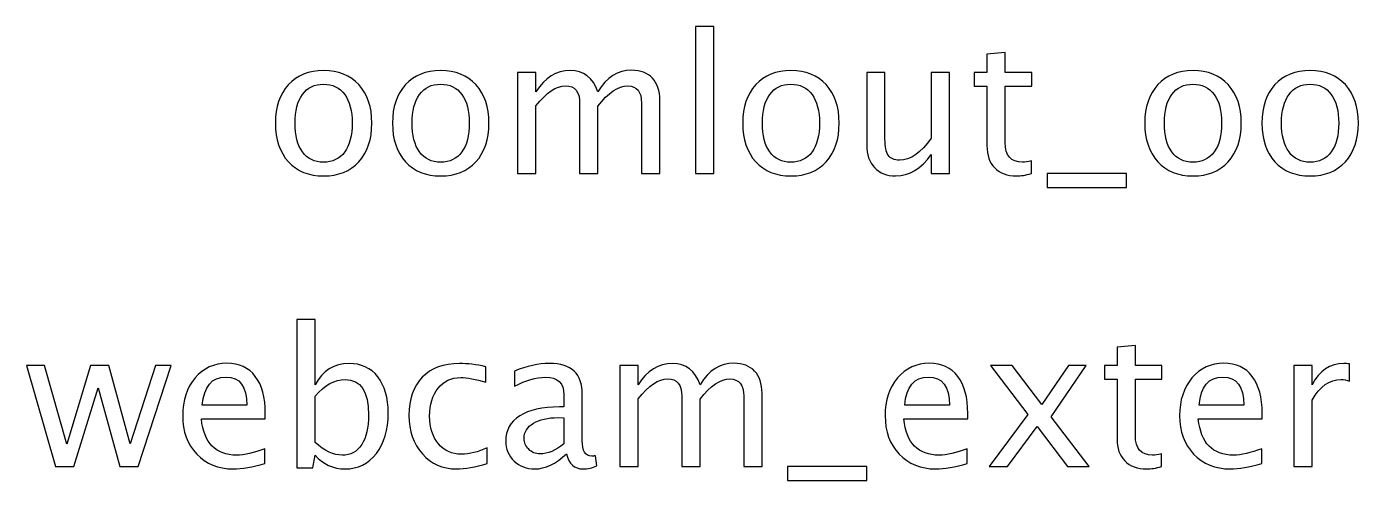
# Model space of a CAD drawing. Header units: centimetres. Extents: x -11.6 to 11.5, y -11.2 to 14.1.
# Drawn here: x -11.65 to -2.78, y 11.13 to 14.15 of the extents above; entities that cross this region are included whole.
import ezdxf

# ---------------------------------------------------------------- set-up
doc = ezdxf.new("R2010")
doc.units = ezdxf.units.CM
doc.header["$MEASUREMENT"] = 0
doc.layers.add('Layer 1', color=7, linetype='Continuous')

msp = doc.modelspace()

# ---------------------------------------------------------------- linework, layer by layer
at = {"layer": 'Layer 1'}
for points, knots in [([(-7.19295, 13.17044), (-7.19295, 13.17044), (-7.19295, 14.14961), (-7.19295, 14.14961), (-7.19295, 14.14961), (-7.19295, 14.14961), (-7.07103, 14.14961), (-7.07103, 14.14961), (-7.07103, 14.14961), (-7.07103, 14.14961), (-7.07103, 13.17044), (-7.07103, 13.17044), (-7.07103, 13.17044), (-7.07103, 13.17044), (-7.19295, 13.17044), (-7.19295, 13.17044)], [0, 0, 0, 0, 0.2, 0.2, 0.2, 0.2, 0.4, 0.4, 0.4, 0.4, 0.6, 0.6, 0.6, 0.6, 1, 1, 1, 1]), ([(-4.95648, 13.17065), (-4.99416, 13.16028), (-5.02696, 13.1552), (-5.05469, 13.1552), (-5.05469, 13.1552), (-5.11692, 13.1552), (-5.16539, 13.17298), (-5.20011, 13.20854), (-5.20011, 13.20854), (-5.23503, 13.2441), (-5.25239, 13.29342), (-5.25239, 13.35671), (-5.25239, 13.35671), (-5.25239, 13.35671), (-5.25239, 13.7521), (-5.25239, 13.7521), (-5.25239, 13.7521), (-5.25239, 13.7521), (-5.33663, 13.7521), (-5.33663, 13.7521), (-5.33663, 13.7521), (-5.33663, 13.7521), (-5.33663, 13.84354), (-5.33663, 13.84354), (-5.33663, 13.84354), (-5.33663, 13.84354), (-5.25239, 13.84354), (-5.25239, 13.84354), (-5.25239, 13.84354), (-5.25239, 13.84354), (-5.25239, 13.96525), (-5.25239, 13.96525), (-5.25239, 13.96525), (-5.25239, 13.96525), (-5.13047, 13.97689), (-5.13047, 13.97689), (-5.13047, 13.97689), (-5.13047, 13.97689), (-5.13047, 13.84354), (-5.13047, 13.84354), (-5.13047, 13.84354), (-5.13047, 13.84354), (-4.95394, 13.84354), (-4.95394, 13.84354), (-4.95394, 13.84354), (-4.95394, 13.84354), (-4.95394, 13.7521), (-4.95394, 13.7521), (-4.95394, 13.7521), (-4.95394, 13.7521), (-5.13047, 13.7521), (-5.13047, 13.7521), (-5.13047, 13.7521), (-5.13047, 13.7521), (-5.13047, 13.37872), (-5.13047, 13.37872), (-5.13047, 13.37872), (-5.13047, 13.29067), (-5.09216, 13.24664), (-5.01575, 13.24664), (-5.01575, 13.24664), (-4.99945, 13.24664), (-4.97976, 13.24939), (-4.95648, 13.25468), (-4.95648, 13.25468), (-4.95648, 13.25468), (-4.95648, 13.17065), (-4.95648, 13.17065)], [0, 0, 0, 0, 0.0555556, 0.0555556, 0.0555556, 0.0555556, 0.1111111, 0.1111111, 0.1111111, 0.1111111, 0.1666667, 0.1666667, 0.1666667, 0.1666667, 0.2222222, 0.2222222, 0.2222222, 0.2222222, 0.2777778, 0.2777778, 0.2777778, 0.2777778, 0.3333333, 0.3333333, 0.3333333, 0.3333333, 0.3888889, 0.3888889, 0.3888889, 0.3888889, 0.4444444, 0.4444444, 0.4444444, 0.4444444, 0.5, 0.5, 0.5, 0.5, 0.5555556, 0.5555556, 0.5555556, 0.5555556, 0.6111111, 0.6111111, 0.6111111, 0.6111111, 0.6666667, 0.6666667, 0.6666667, 0.6666667, 0.7222222, 0.7222222, 0.7222222, 0.7222222, 0.7777778, 0.7777778, 0.7777778, 0.7777778, 0.8333333, 0.8333333, 0.8333333, 0.8333333, 0.8888889, 0.8888889, 0.8888889, 0.8888889, 1, 1, 1, 1]), ([(-9.67114, 13.1552), (-9.76999, 13.1552), (-9.8483, 13.18674), (-9.90588, 13.24982), (-9.90588, 13.24982), (-9.96366, 13.31289), (-9.99245, 13.39862), (-9.99245, 13.50678), (-9.99245, 13.50678), (-9.99245, 13.61473), (-9.96366, 13.70024), (-9.90588, 13.76311), (-9.90588, 13.76311), (-9.8483, 13.82597), (-9.76999, 13.85751), (-9.67114, 13.85751), (-9.67114, 13.85751), (-9.57229, 13.85751), (-9.49397, 13.82597), (-9.4364, 13.76311), (-9.4364, 13.76311), (-9.37862, 13.70024), (-9.34983, 13.61473), (-9.34983, 13.50678), (-9.34983, 13.50678), (-9.34983, 13.39862), (-9.37862, 13.31289), (-9.4364, 13.24982), (-9.4364, 13.24982), (-9.49397, 13.18674), (-9.57229, 13.1552), (-9.67114, 13.1552)], [0, 0, 0, 0, 0.1111111, 0.1111111, 0.1111111, 0.1111111, 0.2222222, 0.2222222, 0.2222222, 0.2222222, 0.3333333, 0.3333333, 0.3333333, 0.3333333, 0.4444444, 0.4444444, 0.4444444, 0.4444444, 0.5555556, 0.5555556, 0.5555556, 0.5555556, 0.6666667, 0.6666667, 0.6666667, 0.6666667, 0.7777778, 0.7777778, 0.7777778, 0.7777778, 1, 1, 1, 1]), ([(-8.89094, 13.1552), (-8.98979, 13.1552), (-9.0681, 13.18674), (-9.12568, 13.24982), (-9.12568, 13.24982), (-9.18346, 13.31289), (-9.21225, 13.39862), (-9.21225, 13.50678), (-9.21225, 13.50678), (-9.21225, 13.61473), (-9.18346, 13.70024), (-9.12568, 13.76311), (-9.12568, 13.76311), (-9.0681, 13.82597), (-8.98979, 13.85751), (-8.89094, 13.85751), (-8.89094, 13.85751), (-8.79209, 13.85751), (-8.71377, 13.82597), (-8.6562, 13.76311), (-8.6562, 13.76311), (-8.59842, 13.70024), (-8.56963, 13.61473), (-8.56963, 13.50678), (-8.56963, 13.50678), (-8.56963, 13.39862), (-8.59842, 13.31289), (-8.6562, 13.24982), (-8.6562, 13.24982), (-8.71377, 13.18674), (-8.79209, 13.1552), (-8.89094, 13.1552)], [0, 0, 0, 0, 0.1111111, 0.1111111, 0.1111111, 0.1111111, 0.2222222, 0.2222222, 0.2222222, 0.2222222, 0.3333333, 0.3333333, 0.3333333, 0.3333333, 0.4444444, 0.4444444, 0.4444444, 0.4444444, 0.5555556, 0.5555556, 0.5555556, 0.5555556, 0.6666667, 0.6666667, 0.6666667, 0.6666667, 0.7777778, 0.7777778, 0.7777778, 0.7777778, 1, 1, 1, 1]), ([(-8.37871, 13.17044), (-8.37871, 13.17044), (-8.37871, 13.84354), (-8.37871, 13.84354), (-8.37871, 13.84354), (-8.37871, 13.84354), (-8.25679, 13.84354), (-8.25679, 13.84354), (-8.25679, 13.84354), (-8.25679, 13.84354), (-8.25679, 13.71633), (-8.25679, 13.71633), (-8.25679, 13.71633), (-8.19731, 13.81052), (-8.12111, 13.85751), (-8.02777, 13.85751), (-8.02777, 13.85751), (-7.93781, 13.85751), (-7.87664, 13.81052), (-7.84404, 13.71633), (-7.84404, 13.71633), (-7.78625, 13.81137), (-7.7109, 13.85878), (-7.6184, 13.85878), (-7.6184, 13.85878), (-7.55935, 13.85878), (-7.51342, 13.84142), (-7.48061, 13.8065), (-7.48061, 13.8065), (-7.4478, 13.77157), (-7.43129, 13.72268), (-7.43129, 13.65981), (-7.43129, 13.65981), (-7.43129, 13.65981), (-7.43129, 13.17044), (-7.43129, 13.17044), (-7.43129, 13.17044), (-7.43129, 13.17044), (-7.55321, 13.17044), (-7.55321, 13.17044), (-7.55321, 13.17044), (-7.55321, 13.17044), (-7.55321, 13.63971), (-7.55321, 13.63971), (-7.55321, 13.63971), (-7.55321, 13.71633), (-7.58369, 13.75464), (-7.64465, 13.75464), (-7.64465, 13.75464), (-7.70794, 13.75464), (-7.7744, 13.70998), (-7.84404, 13.62044), (-7.84404, 13.62044), (-7.84404, 13.62044), (-7.84404, 13.17044), (-7.84404, 13.17044), (-7.84404, 13.17044), (-7.84404, 13.17044), (-7.96596, 13.17044), (-7.96596, 13.17044), (-7.96596, 13.17044), (-7.96596, 13.17044), (-7.96596, 13.64013), (-7.96596, 13.64013), (-7.96596, 13.64013), (-7.96596, 13.71739), (-7.99686, 13.75591), (-8.05888, 13.75591), (-8.05888, 13.75591), (-8.12048, 13.75591), (-8.18652, 13.71104), (-8.25679, 13.62108), (-8.25679, 13.62108), (-8.25679, 13.62108), (-8.25679, 13.17044), (-8.25679, 13.17044), (-8.25679, 13.17044), (-8.25679, 13.17044), (-8.37871, 13.17044), (-8.37871, 13.17044)], [0, 0, 0, 0, 0.047619, 0.047619, 0.047619, 0.047619, 0.0952381, 0.0952381, 0.0952381, 0.0952381, 0.1428571, 0.1428571, 0.1428571, 0.1428571, 0.1904762, 0.1904762, 0.1904762, 0.1904762, 0.2380952, 0.2380952, 0.2380952, 0.2380952, 0.2857143, 0.2857143, 0.2857143, 0.2857143, 0.3333333, 0.3333333, 0.3333333, 0.3333333, 0.3809524, 0.3809524, 0.3809524, 0.3809524, 0.4285714, 0.4285714, 0.4285714, 0.4285714, 0.4761905, 0.4761905, 0.4761905, 0.4761905, 0.5238095, 0.5238095, 0.5238095, 0.5238095, 0.5714286, 0.5714286, 0.5714286, 0.5714286, 0.6190476, 0.6190476, 0.6190476, 0.6190476, 0.6666667, 0.6666667, 0.6666667, 0.6666667, 0.7142857, 0.7142857, 0.7142857, 0.7142857, 0.7619048, 0.7619048, 0.7619048, 0.7619048, 0.8095238, 0.8095238, 0.8095238, 0.8095238, 0.8571429, 0.8571429, 0.8571429, 0.8571429, 0.9047619, 0.9047619, 0.9047619, 0.9047619, 1, 1, 1, 1]), ([(-6.55795, 13.1552), (-6.6568, 13.1552), (-6.73511, 13.18674), (-6.79269, 13.24982), (-6.79269, 13.24982), (-6.85047, 13.31289), (-6.87926, 13.39862), (-6.87926, 13.50678), (-6.87926, 13.50678), (-6.87926, 13.61473), (-6.85047, 13.70024), (-6.79269, 13.76311), (-6.79269, 13.76311), (-6.73511, 13.82597), (-6.6568, 13.85751), (-6.55795, 13.85751), (-6.55795, 13.85751), (-6.4591, 13.85751), (-6.38078, 13.82597), (-6.32321, 13.76311), (-6.32321, 13.76311), (-6.26543, 13.70024), (-6.23664, 13.61473), (-6.23664, 13.50678), (-6.23664, 13.50678), (-6.23664, 13.39862), (-6.26543, 13.31289), (-6.32321, 13.24982), (-6.32321, 13.24982), (-6.38078, 13.18674), (-6.4591, 13.1552), (-6.55795, 13.1552)], [0, 0, 0, 0, 0.1111111, 0.1111111, 0.1111111, 0.1111111, 0.2222222, 0.2222222, 0.2222222, 0.2222222, 0.3333333, 0.3333333, 0.3333333, 0.3333333, 0.4444444, 0.4444444, 0.4444444, 0.4444444, 0.5555556, 0.5555556, 0.5555556, 0.5555556, 0.6666667, 0.6666667, 0.6666667, 0.6666667, 0.7777778, 0.7777778, 0.7777778, 0.7777778, 1, 1, 1, 1]), ([(-5.62408, 13.17044), (-5.62408, 13.17044), (-5.62408, 13.29702), (-5.62408, 13.29702), (-5.62408, 13.29702), (-5.68906, 13.2024), (-5.76801, 13.1552), (-5.86072, 13.1552), (-5.86072, 13.1552), (-5.91957, 13.1552), (-5.96634, 13.17362), (-6.00106, 13.21066), (-6.00106, 13.21066), (-6.03598, 13.2477), (-6.05334, 13.29744), (-6.05334, 13.36031), (-6.05334, 13.36031), (-6.05334, 13.36031), (-6.05334, 13.84354), (-6.05334, 13.84354), (-6.05334, 13.84354), (-6.05334, 13.84354), (-5.93142, 13.84354), (-5.93142, 13.84354), (-5.93142, 13.84354), (-5.93142, 13.84354), (-5.93142, 13.4001), (-5.93142, 13.4001), (-5.93142, 13.4001), (-5.93142, 13.34951), (-5.92401, 13.31374), (-5.90941, 13.29257), (-5.90941, 13.29257), (-5.89459, 13.27119), (-5.87004, 13.26061), (-5.83553, 13.26061), (-5.83553, 13.26061), (-5.76103, 13.26061), (-5.69033, 13.30951), (-5.62408, 13.40751), (-5.62408, 13.40751), (-5.62408, 13.40751), (-5.62408, 13.84354), (-5.62408, 13.84354), (-5.62408, 13.84354), (-5.62408, 13.84354), (-5.50216, 13.84354), (-5.50216, 13.84354), (-5.50216, 13.84354), (-5.50216, 13.84354), (-5.50216, 13.17044), (-5.50216, 13.17044), (-5.50216, 13.17044), (-5.50216, 13.17044), (-5.62408, 13.17044), (-5.62408, 13.17044)], [0, 0, 0, 0, 0.0666667, 0.0666667, 0.0666667, 0.0666667, 0.1333333, 0.1333333, 0.1333333, 0.1333333, 0.2, 0.2, 0.2, 0.2, 0.2666667, 0.2666667, 0.2666667, 0.2666667, 0.3333333, 0.3333333, 0.3333333, 0.3333333, 0.4, 0.4, 0.4, 0.4, 0.4666667, 0.4666667, 0.4666667, 0.4666667, 0.5333333, 0.5333333, 0.5333333, 0.5333333, 0.6, 0.6, 0.6, 0.6, 0.6666667, 0.6666667, 0.6666667, 0.6666667, 0.7333333, 0.7333333, 0.7333333, 0.7333333, 0.8, 0.8, 0.8, 0.8, 0.8666667, 0.8666667, 0.8666667, 0.8666667, 1, 1, 1, 1]), ([(-3.87952, 13.1552), (-3.97837, 13.1552), (-4.05668, 13.18674), (-4.11426, 13.24982), (-4.11426, 13.24982), (-4.17204, 13.31289), (-4.20083, 13.39862), (-4.20083, 13.50678), (-4.20083, 13.50678), (-4.20083, 13.61473), (-4.17204, 13.70024), (-4.11426, 13.76311), (-4.11426, 13.76311), (-4.05668, 13.82597), (-3.97837, 13.85751), (-3.87952, 13.85751), (-3.87952, 13.85751), (-3.78067, 13.85751), (-3.70235, 13.82597), (-3.64478, 13.76311), (-3.64478, 13.76311), (-3.587, 13.70024), (-3.55821, 13.61473), (-3.55821, 13.50678), (-3.55821, 13.50678), (-3.55821, 13.39862), (-3.587, 13.31289), (-3.64478, 13.24982), (-3.64478, 13.24982), (-3.70235, 13.18674), (-3.78067, 13.1552), (-3.87952, 13.1552)], [0, 0, 0, 0, 0.1111111, 0.1111111, 0.1111111, 0.1111111, 0.2222222, 0.2222222, 0.2222222, 0.2222222, 0.3333333, 0.3333333, 0.3333333, 0.3333333, 0.4444444, 0.4444444, 0.4444444, 0.4444444, 0.5555556, 0.5555556, 0.5555556, 0.5555556, 0.6666667, 0.6666667, 0.6666667, 0.6666667, 0.7777778, 0.7777778, 0.7777778, 0.7777778, 1, 1, 1, 1]), ([(-3.09932, 13.1552), (-3.19817, 13.1552), (-3.27648, 13.18674), (-3.33406, 13.24982), (-3.33406, 13.24982), (-3.39184, 13.31289), (-3.42063, 13.39862), (-3.42063, 13.50678), (-3.42063, 13.50678), (-3.42063, 13.61473), (-3.39184, 13.70024), (-3.33406, 13.76311), (-3.33406, 13.76311), (-3.27648, 13.82597), (-3.19817, 13.85751), (-3.09932, 13.85751), (-3.09932, 13.85751), (-3.00047, 13.85751), (-2.92215, 13.82597), (-2.86458, 13.76311), (-2.86458, 13.76311), (-2.8068, 13.70024), (-2.77801, 13.61473), (-2.77801, 13.50678), (-2.77801, 13.50678), (-2.77801, 13.39862), (-2.8068, 13.31289), (-2.86458, 13.24982), (-2.86458, 13.24982), (-2.92215, 13.18674), (-3.00047, 13.1552), (-3.09932, 13.1552)], [0, 0, 0, 0, 0.1111111, 0.1111111, 0.1111111, 0.1111111, 0.2222222, 0.2222222, 0.2222222, 0.2222222, 0.3333333, 0.3333333, 0.3333333, 0.3333333, 0.4444444, 0.4444444, 0.4444444, 0.4444444, 0.5555556, 0.5555556, 0.5555556, 0.5555556, 0.6666667, 0.6666667, 0.6666667, 0.6666667, 0.7777778, 0.7777778, 0.7777778, 0.7777778, 1, 1, 1, 1]), ([(-9.67135, 13.24664), (-9.61103, 13.24664), (-9.56404, 13.26929), (-9.53059, 13.3148), (-9.53059, 13.3148), (-9.49736, 13.36009), (-9.48064, 13.42423), (-9.48064, 13.50678), (-9.48064, 13.50678), (-9.48064, 13.58912), (-9.49736, 13.65304), (-9.53059, 13.69834), (-9.53059, 13.69834), (-9.56404, 13.74342), (-9.61103, 13.76607), (-9.67135, 13.76607), (-9.67135, 13.76607), (-9.73189, 13.76607), (-9.77888, 13.74342), (-9.8119, 13.69834), (-9.8119, 13.69834), (-9.84513, 13.65304), (-9.86164, 13.58912), (-9.86164, 13.50678), (-9.86164, 13.50678), (-9.86164, 13.42423), (-9.84513, 13.36009), (-9.8119, 13.3148), (-9.8119, 13.3148), (-9.77888, 13.26929), (-9.73189, 13.24664), (-9.67135, 13.24664)], [0, 0, 0, 0, 0.1111111, 0.1111111, 0.1111111, 0.1111111, 0.2222222, 0.2222222, 0.2222222, 0.2222222, 0.3333333, 0.3333333, 0.3333333, 0.3333333, 0.4444444, 0.4444444, 0.4444444, 0.4444444, 0.5555556, 0.5555556, 0.5555556, 0.5555556, 0.6666667, 0.6666667, 0.6666667, 0.6666667, 0.7777778, 0.7777778, 0.7777778, 0.7777778, 1, 1, 1, 1]), ([(-8.89115, 13.24664), (-8.83083, 13.24664), (-8.78384, 13.26929), (-8.75039, 13.3148), (-8.75039, 13.3148), (-8.71716, 13.36009), (-8.70044, 13.42423), (-8.70044, 13.50678), (-8.70044, 13.50678), (-8.70044, 13.58912), (-8.71716, 13.65304), (-8.75039, 13.69834), (-8.75039, 13.69834), (-8.78384, 13.74342), (-8.83083, 13.76607), (-8.89115, 13.76607), (-8.89115, 13.76607), (-8.95169, 13.76607), (-8.99868, 13.74342), (-9.0317, 13.69834), (-9.0317, 13.69834), (-9.06493, 13.65304), (-9.08144, 13.58912), (-9.08144, 13.50678), (-9.08144, 13.50678), (-9.08144, 13.42423), (-9.06493, 13.36009), (-9.0317, 13.3148), (-9.0317, 13.3148), (-8.99868, 13.26929), (-8.95169, 13.24664), (-8.89115, 13.24664)], [0, 0, 0, 0, 0.1111111, 0.1111111, 0.1111111, 0.1111111, 0.2222222, 0.2222222, 0.2222222, 0.2222222, 0.3333333, 0.3333333, 0.3333333, 0.3333333, 0.4444444, 0.4444444, 0.4444444, 0.4444444, 0.5555556, 0.5555556, 0.5555556, 0.5555556, 0.6666667, 0.6666667, 0.6666667, 0.6666667, 0.7777778, 0.7777778, 0.7777778, 0.7777778, 1, 1, 1, 1]), ([(-6.55816, 13.24664), (-6.49784, 13.24664), (-6.45085, 13.26929), (-6.4174, 13.3148), (-6.4174, 13.3148), (-6.38417, 13.36009), (-6.36745, 13.42423), (-6.36745, 13.50678), (-6.36745, 13.50678), (-6.36745, 13.58912), (-6.38417, 13.65304), (-6.4174, 13.69834), (-6.4174, 13.69834), (-6.45085, 13.74342), (-6.49784, 13.76607), (-6.55816, 13.76607), (-6.55816, 13.76607), (-6.6187, 13.76607), (-6.66569, 13.74342), (-6.69871, 13.69834), (-6.69871, 13.69834), (-6.73194, 13.65304), (-6.74845, 13.58912), (-6.74845, 13.50678), (-6.74845, 13.50678), (-6.74845, 13.42423), (-6.73194, 13.36009), (-6.69871, 13.3148), (-6.69871, 13.3148), (-6.66569, 13.26929), (-6.6187, 13.24664), (-6.55816, 13.24664)], [0, 0, 0, 0, 0.1111111, 0.1111111, 0.1111111, 0.1111111, 0.2222222, 0.2222222, 0.2222222, 0.2222222, 0.3333333, 0.3333333, 0.3333333, 0.3333333, 0.4444444, 0.4444444, 0.4444444, 0.4444444, 0.5555556, 0.5555556, 0.5555556, 0.5555556, 0.6666667, 0.6666667, 0.6666667, 0.6666667, 0.7777778, 0.7777778, 0.7777778, 0.7777778, 1, 1, 1, 1]), ([(-3.87973, 13.24664), (-3.81941, 13.24664), (-3.77242, 13.26929), (-3.73897, 13.3148), (-3.73897, 13.3148), (-3.70574, 13.36009), (-3.68902, 13.42423), (-3.68902, 13.50678), (-3.68902, 13.50678), (-3.68902, 13.58912), (-3.70574, 13.65304), (-3.73897, 13.69834), (-3.73897, 13.69834), (-3.77242, 13.74342), (-3.81941, 13.76607), (-3.87973, 13.76607), (-3.87973, 13.76607), (-3.94027, 13.76607), (-3.98726, 13.74342), (-4.02028, 13.69834), (-4.02028, 13.69834), (-4.05351, 13.65304), (-4.07002, 13.58912), (-4.07002, 13.50678), (-4.07002, 13.50678), (-4.07002, 13.42423), (-4.05351, 13.36009), (-4.02028, 13.3148), (-4.02028, 13.3148), (-3.98726, 13.26929), (-3.94027, 13.24664), (-3.87973, 13.24664)], [0, 0, 0, 0, 0.1111111, 0.1111111, 0.1111111, 0.1111111, 0.2222222, 0.2222222, 0.2222222, 0.2222222, 0.3333333, 0.3333333, 0.3333333, 0.3333333, 0.4444444, 0.4444444, 0.4444444, 0.4444444, 0.5555556, 0.5555556, 0.5555556, 0.5555556, 0.6666667, 0.6666667, 0.6666667, 0.6666667, 0.7777778, 0.7777778, 0.7777778, 0.7777778, 1, 1, 1, 1]), ([(-3.09953, 13.24664), (-3.03921, 13.24664), (-2.99222, 13.26929), (-2.95877, 13.3148), (-2.95877, 13.3148), (-2.92554, 13.36009), (-2.90882, 13.42423), (-2.90882, 13.50678), (-2.90882, 13.50678), (-2.90882, 13.58912), (-2.92554, 13.65304), (-2.95877, 13.69834), (-2.95877, 13.69834), (-2.99222, 13.74342), (-3.03921, 13.76607), (-3.09953, 13.76607), (-3.09953, 13.76607), (-3.16007, 13.76607), (-3.20706, 13.74342), (-3.24008, 13.69834), (-3.24008, 13.69834), (-3.27331, 13.65304), (-3.28982, 13.58912), (-3.28982, 13.50678), (-3.28982, 13.50678), (-3.28982, 13.42423), (-3.27331, 13.36009), (-3.24008, 13.3148), (-3.24008, 13.3148), (-3.20706, 13.26929), (-3.16007, 13.24664), (-3.09953, 13.24664)], [0, 0, 0, 0, 0.1111111, 0.1111111, 0.1111111, 0.1111111, 0.2222222, 0.2222222, 0.2222222, 0.2222222, 0.3333333, 0.3333333, 0.3333333, 0.3333333, 0.4444444, 0.4444444, 0.4444444, 0.4444444, 0.5555556, 0.5555556, 0.5555556, 0.5555556, 0.6666667, 0.6666667, 0.6666667, 0.6666667, 0.7777778, 0.7777778, 0.7777778, 0.7777778, 1, 1, 1, 1]), ([(-4.85107, 13.079), (-4.85107, 13.079), (-4.85107, 13.17044), (-4.85107, 13.17044), (-4.85107, 13.17044), (-4.85107, 13.17044), (-4.32275, 13.17044), (-4.32275, 13.17044), (-4.32275, 13.17044), (-4.32275, 13.17044), (-4.32275, 13.079), (-4.32275, 13.079), (-4.32275, 13.079), (-4.32275, 13.079), (-4.85107, 13.079), (-4.85107, 13.079)], [0, 0, 0, 0, 0.2, 0.2, 0.2, 0.2, 0.4, 0.4, 0.4, 0.4, 0.6, 0.6, 0.6, 0.6, 1, 1, 1, 1]), ([(-9.84894, 11.21125), (-9.84894, 11.21125), (-9.84894, 12.19804), (-9.84894, 12.19804), (-9.84894, 12.19804), (-9.84894, 12.19804), (-9.72702, 12.19804), (-9.72702, 12.19804), (-9.72702, 12.19804), (-9.72702, 12.19804), (-9.72702, 11.76476), (-9.72702, 11.76476), (-9.72702, 11.76476), (-9.67707, 11.85895), (-9.60192, 11.90594), (-9.50181, 11.90594), (-9.50181, 11.90594), (-9.42074, 11.90594), (-9.35703, 11.87652), (-9.31046, 11.81746), (-9.31046, 11.81746), (-9.26389, 11.75841), (-9.24061, 11.67776), (-9.24061, 11.57553), (-9.24061, 11.57553), (-9.24061, 11.46419), (-9.26707, 11.37423), (-9.31977, 11.30608), (-9.31977, 11.30608), (-9.37248, 11.23771), (-9.4419, 11.20363), (-9.52784, 11.20363), (-9.52784, 11.20363), (-9.60764, 11.20363), (-9.6741, 11.23411), (-9.72702, 11.29528), (-9.72702, 11.29528), (-9.72702, 11.29528), (-9.74184, 11.21125), (-9.74184, 11.21125), (-9.74184, 11.21125), (-9.74184, 11.21125), (-9.84894, 11.21125), (-9.84894, 11.21125)], [0, 0, 0, 0, 0.0833333, 0.0833333, 0.0833333, 0.0833333, 0.1666667, 0.1666667, 0.1666667, 0.1666667, 0.25, 0.25, 0.25, 0.25, 0.3333333, 0.3333333, 0.3333333, 0.3333333, 0.4166667, 0.4166667, 0.4166667, 0.4166667, 0.5, 0.5, 0.5, 0.5, 0.5833333, 0.5833333, 0.5833333, 0.5833333, 0.6666667, 0.6666667, 0.6666667, 0.6666667, 0.75, 0.75, 0.75, 0.75, 0.8333333, 0.8333333, 0.8333333, 0.8333333, 1, 1, 1, 1]), ([(-4.08971, 11.21908), (-4.12739, 11.20871), (-4.16019, 11.20363), (-4.18792, 11.20363), (-4.18792, 11.20363), (-4.25015, 11.20363), (-4.29862, 11.22141), (-4.33334, 11.25697), (-4.33334, 11.25697), (-4.36826, 11.29253), (-4.38562, 11.34185), (-4.38562, 11.40514), (-4.38562, 11.40514), (-4.38562, 11.40514), (-4.38562, 11.80053), (-4.38562, 11.80053), (-4.38562, 11.80053), (-4.38562, 11.80053), (-4.46986, 11.80053), (-4.46986, 11.80053), (-4.46986, 11.80053), (-4.46986, 11.80053), (-4.46986, 11.89197), (-4.46986, 11.89197), (-4.46986, 11.89197), (-4.46986, 11.89197), (-4.38562, 11.89197), (-4.38562, 11.89197), (-4.38562, 11.89197), (-4.38562, 11.89197), (-4.38562, 12.01368), (-4.38562, 12.01368), (-4.38562, 12.01368), (-4.38562, 12.01368), (-4.2637, 12.02532), (-4.2637, 12.02532), (-4.2637, 12.02532), (-4.2637, 12.02532), (-4.2637, 11.89197), (-4.2637, 11.89197), (-4.2637, 11.89197), (-4.2637, 11.89197), (-4.08717, 11.89197), (-4.08717, 11.89197), (-4.08717, 11.89197), (-4.08717, 11.89197), (-4.08717, 11.80053), (-4.08717, 11.80053), (-4.08717, 11.80053), (-4.08717, 11.80053), (-4.2637, 11.80053), (-4.2637, 11.80053), (-4.2637, 11.80053), (-4.2637, 11.80053), (-4.2637, 11.42715), (-4.2637, 11.42715), (-4.2637, 11.42715), (-4.2637, 11.3391), (-4.22539, 11.29507), (-4.14898, 11.29507), (-4.14898, 11.29507), (-4.13268, 11.29507), (-4.11299, 11.29782), (-4.08971, 11.30311), (-4.08971, 11.30311), (-4.08971, 11.30311), (-4.08971, 11.21908), (-4.08971, 11.21908)], [0, 0, 0, 0, 0.0555556, 0.0555556, 0.0555556, 0.0555556, 0.1111111, 0.1111111, 0.1111111, 0.1111111, 0.1666667, 0.1666667, 0.1666667, 0.1666667, 0.2222222, 0.2222222, 0.2222222, 0.2222222, 0.2777778, 0.2777778, 0.2777778, 0.2777778, 0.3333333, 0.3333333, 0.3333333, 0.3333333, 0.3888889, 0.3888889, 0.3888889, 0.3888889, 0.4444444, 0.4444444, 0.4444444, 0.4444444, 0.5, 0.5, 0.5, 0.5, 0.5555556, 0.5555556, 0.5555556, 0.5555556, 0.6111111, 0.6111111, 0.6111111, 0.6111111, 0.6666667, 0.6666667, 0.6666667, 0.6666667, 0.7222222, 0.7222222, 0.7222222, 0.7222222, 0.7777778, 0.7777778, 0.7777778, 0.7777778, 0.8333333, 0.8333333, 0.8333333, 0.8333333, 0.8888889, 0.8888889, 0.8888889, 0.8888889, 1, 1, 1, 1]), ([(-11.45634, 11.21887), (-11.45634, 11.21887), (-11.64938, 11.89197), (-11.64938, 11.89197), (-11.64938, 11.89197), (-11.64938, 11.89197), (-11.53042, 11.89197), (-11.53042, 11.89197), (-11.53042, 11.89197), (-11.53042, 11.89197), (-11.38247, 11.36937), (-11.38247, 11.36937), (-11.38247, 11.36937), (-11.38247, 11.36937), (-11.22287, 11.89197), (-11.22287, 11.89197), (-11.22287, 11.89197), (-11.22287, 11.89197), (-11.10095, 11.89197), (-11.10095, 11.89197), (-11.10095, 11.89197), (-11.10095, 11.89197), (-10.96062, 11.37021), (-10.96062, 11.37021), (-10.96062, 11.37021), (-10.96062, 11.37021), (-10.79086, 11.89197), (-10.79086, 11.89197), (-10.79086, 11.89197), (-10.79086, 11.89197), (-10.68672, 11.89197), (-10.68672, 11.89197), (-10.68672, 11.89197), (-10.68672, 11.89197), (-10.90643, 11.21887), (-10.90643, 11.21887), (-10.90643, 11.21887), (-10.90643, 11.21887), (-11.02835, 11.21887), (-11.02835, 11.21887), (-11.02835, 11.21887), (-11.02835, 11.21887), (-11.17271, 11.7438), (-11.17271, 11.7438), (-11.17271, 11.7438), (-11.17271, 11.7438), (-11.33442, 11.21887), (-11.33442, 11.21887), (-11.33442, 11.21887), (-11.33442, 11.21887), (-11.45634, 11.21887), (-11.45634, 11.21887)], [0, 0, 0, 0, 0.0714286, 0.0714286, 0.0714286, 0.0714286, 0.1428571, 0.1428571, 0.1428571, 0.1428571, 0.2142857, 0.2142857, 0.2142857, 0.2142857, 0.2857143, 0.2857143, 0.2857143, 0.2857143, 0.3571429, 0.3571429, 0.3571429, 0.3571429, 0.4285714, 0.4285714, 0.4285714, 0.4285714, 0.5, 0.5, 0.5, 0.5, 0.5714286, 0.5714286, 0.5714286, 0.5714286, 0.6428571, 0.6428571, 0.6428571, 0.6428571, 0.7142857, 0.7142857, 0.7142857, 0.7142857, 0.7857143, 0.7857143, 0.7857143, 0.7857143, 0.8571429, 0.8571429, 0.8571429, 0.8571429, 1, 1, 1, 1]), ([(-10.06251, 11.24046), (-10.14442, 11.21591), (-10.21449, 11.20363), (-10.27291, 11.20363), (-10.27291, 11.20363), (-10.3726, 11.20363), (-10.45367, 11.23665), (-10.51611, 11.30248), (-10.51611, 11.30248), (-10.57855, 11.36831), (-10.60988, 11.45361), (-10.60988, 11.5586), (-10.60988, 11.5586), (-10.60988, 11.66041), (-10.58236, 11.74402), (-10.52712, 11.80942), (-10.52712, 11.80942), (-10.47187, 11.87461), (-10.40118, 11.90721), (-10.31503, 11.90721), (-10.31503, 11.90721), (-10.23354, 11.90721), (-10.17046, 11.87821), (-10.12601, 11.82022), (-10.12601, 11.82022), (-10.08156, 11.76222), (-10.05933, 11.68009), (-10.05933, 11.57362), (-10.05933, 11.57362), (-10.05933, 11.57362), (-10.05997, 11.53637), (-10.05997, 11.53637), (-10.05997, 11.53637), (-10.05997, 11.53637), (-10.48542, 11.53637), (-10.48542, 11.53637), (-10.48542, 11.53637), (-10.46764, 11.3755), (-10.38911, 11.29507), (-10.25005, 11.29507), (-10.25005, 11.29507), (-10.19903, 11.29507), (-10.13659, 11.30946), (-10.06251, 11.33825), (-10.06251, 11.33825), (-10.06251, 11.33825), (-10.06251, 11.24046), (-10.06251, 11.24046)], [0, 0, 0, 0, 0.0769231, 0.0769231, 0.0769231, 0.0769231, 0.1538462, 0.1538462, 0.1538462, 0.1538462, 0.2307692, 0.2307692, 0.2307692, 0.2307692, 0.3076923, 0.3076923, 0.3076923, 0.3076923, 0.3846154, 0.3846154, 0.3846154, 0.3846154, 0.4615385, 0.4615385, 0.4615385, 0.4615385, 0.5384615, 0.5384615, 0.5384615, 0.5384615, 0.6153846, 0.6153846, 0.6153846, 0.6153846, 0.6923077, 0.6923077, 0.6923077, 0.6923077, 0.7692308, 0.7692308, 0.7692308, 0.7692308, 0.8461538, 0.8461538, 0.8461538, 0.8461538, 1, 1, 1, 1]), ([(-8.58233, 11.23919), (-8.66128, 11.21548), (-8.72944, 11.20363), (-8.7868, 11.20363), (-8.7868, 11.20363), (-8.87782, 11.20363), (-8.95317, 11.23729), (-9.01307, 11.30438), (-9.01307, 11.30438), (-9.07297, 11.37169), (-9.10303, 11.45657), (-9.10303, 11.55881), (-9.10303, 11.55881), (-9.10303, 11.66803), (-9.0734, 11.75333), (-9.01413, 11.81429), (-9.01413, 11.81429), (-8.95486, 11.87546), (-8.8721, 11.90594), (-8.76584, 11.90594), (-8.76584, 11.90594), (-8.71356, 11.90594), (-8.65472, 11.89874), (-8.58995, 11.88435), (-8.58995, 11.88435), (-8.58995, 11.88435), (-8.58995, 11.78148), (-8.58995, 11.78148), (-8.58995, 11.78148), (-8.65874, 11.8018), (-8.71483, 11.81196), (-8.75801, 11.81196), (-8.75801, 11.81196), (-8.82067, 11.81196), (-8.87083, 11.78847), (-8.9083, 11.74169), (-8.9083, 11.74169), (-8.94576, 11.69491), (-8.9646, 11.63247), (-8.9646, 11.55457), (-8.9646, 11.55457), (-8.9646, 11.47901), (-8.94513, 11.41805), (-8.90639, 11.37127), (-8.90639, 11.37127), (-8.86766, 11.3247), (-8.81707, 11.30142), (-8.7542, 11.30142), (-8.7542, 11.30142), (-8.69853, 11.30142), (-8.64138, 11.31581), (-8.58233, 11.3446), (-8.58233, 11.3446), (-8.58233, 11.3446), (-8.58233, 11.23919), (-8.58233, 11.23919)], [0, 0, 0, 0, 0.0666667, 0.0666667, 0.0666667, 0.0666667, 0.1333333, 0.1333333, 0.1333333, 0.1333333, 0.2, 0.2, 0.2, 0.2, 0.2666667, 0.2666667, 0.2666667, 0.2666667, 0.3333333, 0.3333333, 0.3333333, 0.3333333, 0.4, 0.4, 0.4, 0.4, 0.4666667, 0.4666667, 0.4666667, 0.4666667, 0.5333333, 0.5333333, 0.5333333, 0.5333333, 0.6, 0.6, 0.6, 0.6, 0.6666667, 0.6666667, 0.6666667, 0.6666667, 0.7333333, 0.7333333, 0.7333333, 0.7333333, 0.8, 0.8, 0.8, 0.8, 0.8666667, 0.8666667, 0.8666667, 0.8666667, 1, 1, 1, 1]), ([(-8.05232, 11.3046), (-8.12555, 11.23729), (-8.19604, 11.20363), (-8.26377, 11.20363), (-8.26377, 11.20363), (-8.31944, 11.20363), (-8.3658, 11.22099), (-8.40241, 11.25591), (-8.40241, 11.25591), (-8.43924, 11.29084), (-8.45766, 11.33486), (-8.45766, 11.38799), (-8.45766, 11.38799), (-8.45766, 11.46144), (-8.42676, 11.51796), (-8.36495, 11.55733), (-8.36495, 11.55733), (-8.30314, 11.5967), (-8.21445, 11.61638), (-8.09888, 11.61638), (-8.09888, 11.61638), (-8.09888, 11.61638), (-8.07031, 11.61638), (-8.07031, 11.61638), (-8.07031, 11.61638), (-8.07031, 11.61638), (-8.07031, 11.69745), (-8.07031, 11.69745), (-8.07031, 11.69745), (-8.07031, 11.77555), (-8.11095, 11.8145), (-8.19244, 11.8145), (-8.19244, 11.8145), (-8.25552, 11.8145), (-8.32452, 11.7946), (-8.39924, 11.75481), (-8.39924, 11.75481), (-8.39924, 11.75481), (-8.39924, 11.85514), (-8.39924, 11.85514), (-8.39924, 11.85514), (-8.31711, 11.88901), (-8.23964, 11.90594), (-8.16704, 11.90594), (-8.16704, 11.90594), (-8.09232, 11.90594), (-8.03708, 11.88901), (-8.00173, 11.85493), (-8.00173, 11.85493), (-7.96617, 11.82085), (-7.94839, 11.76836), (-7.94839, 11.69745), (-7.94839, 11.69745), (-7.94839, 11.69745), (-7.94839, 11.39328), (-7.94839, 11.39328), (-7.94839, 11.39328), (-7.94839, 11.32365), (-7.92701, 11.28872), (-7.88404, 11.28872), (-7.88404, 11.28872), (-7.87875, 11.28872), (-7.87092, 11.28957), (-7.86055, 11.29126), (-7.86055, 11.29126), (-7.86055, 11.29126), (-7.85187, 11.22353), (-7.85187, 11.22353), (-7.85187, 11.22353), (-7.8796, 11.21019), (-7.91008, 11.20363), (-7.94352, 11.20363), (-7.94352, 11.20363), (-8.00046, 11.20363), (-8.03665, 11.23729), (-8.05232, 11.3046)], [0, 0, 0, 0, 0.05, 0.05, 0.05, 0.05, 0.1, 0.1, 0.1, 0.1, 0.15, 0.15, 0.15, 0.15, 0.2, 0.2, 0.2, 0.2, 0.25, 0.25, 0.25, 0.25, 0.3, 0.3, 0.3, 0.3, 0.35, 0.35, 0.35, 0.35, 0.4, 0.4, 0.4, 0.4, 0.45, 0.45, 0.45, 0.45, 0.5, 0.5, 0.5, 0.5, 0.55, 0.55, 0.55, 0.55, 0.6, 0.6, 0.6, 0.6, 0.65, 0.65, 0.65, 0.65, 0.7, 0.7, 0.7, 0.7, 0.75, 0.75, 0.75, 0.75, 0.8, 0.8, 0.8, 0.8, 0.85, 0.85, 0.85, 0.85, 0.9, 0.9, 0.9, 0.9, 1, 1, 1, 1]), ([(-7.69799, 11.21887), (-7.69799, 11.21887), (-7.69799, 11.89197), (-7.69799, 11.89197), (-7.69799, 11.89197), (-7.69799, 11.89197), (-7.57607, 11.89197), (-7.57607, 11.89197), (-7.57607, 11.89197), (-7.57607, 11.89197), (-7.57607, 11.76476), (-7.57607, 11.76476), (-7.57607, 11.76476), (-7.51659, 11.85895), (-7.44039, 11.90594), (-7.34705, 11.90594), (-7.34705, 11.90594), (-7.25709, 11.90594), (-7.19592, 11.85895), (-7.16332, 11.76476), (-7.16332, 11.76476), (-7.10553, 11.8598), (-7.03018, 11.90721), (-6.93768, 11.90721), (-6.93768, 11.90721), (-6.87863, 11.90721), (-6.8327, 11.88985), (-6.79989, 11.85493), (-6.79989, 11.85493), (-6.76708, 11.82), (-6.75057, 11.77111), (-6.75057, 11.70824), (-6.75057, 11.70824), (-6.75057, 11.70824), (-6.75057, 11.21887), (-6.75057, 11.21887), (-6.75057, 11.21887), (-6.75057, 11.21887), (-6.87249, 11.21887), (-6.87249, 11.21887), (-6.87249, 11.21887), (-6.87249, 11.21887), (-6.87249, 11.68814), (-6.87249, 11.68814), (-6.87249, 11.68814), (-6.87249, 11.76476), (-6.90297, 11.80307), (-6.96393, 11.80307), (-6.96393, 11.80307), (-7.02722, 11.80307), (-7.09368, 11.75841), (-7.16332, 11.66887), (-7.16332, 11.66887), (-7.16332, 11.66887), (-7.16332, 11.21887), (-7.16332, 11.21887), (-7.16332, 11.21887), (-7.16332, 11.21887), (-7.28524, 11.21887), (-7.28524, 11.21887), (-7.28524, 11.21887), (-7.28524, 11.21887), (-7.28524, 11.68856), (-7.28524, 11.68856), (-7.28524, 11.68856), (-7.28524, 11.76582), (-7.31614, 11.80434), (-7.37816, 11.80434), (-7.37816, 11.80434), (-7.43976, 11.80434), (-7.5058, 11.75947), (-7.57607, 11.66951), (-7.57607, 11.66951), (-7.57607, 11.66951), (-7.57607, 11.21887), (-7.57607, 11.21887), (-7.57607, 11.21887), (-7.57607, 11.21887), (-7.69799, 11.21887), (-7.69799, 11.21887)], [0, 0, 0, 0, 0.047619, 0.047619, 0.047619, 0.047619, 0.0952381, 0.0952381, 0.0952381, 0.0952381, 0.1428571, 0.1428571, 0.1428571, 0.1428571, 0.1904762, 0.1904762, 0.1904762, 0.1904762, 0.2380952, 0.2380952, 0.2380952, 0.2380952, 0.2857143, 0.2857143, 0.2857143, 0.2857143, 0.3333333, 0.3333333, 0.3333333, 0.3333333, 0.3809524, 0.3809524, 0.3809524, 0.3809524, 0.4285714, 0.4285714, 0.4285714, 0.4285714, 0.4761905, 0.4761905, 0.4761905, 0.4761905, 0.5238095, 0.5238095, 0.5238095, 0.5238095, 0.5714286, 0.5714286, 0.5714286, 0.5714286, 0.6190476, 0.6190476, 0.6190476, 0.6190476, 0.6666667, 0.6666667, 0.6666667, 0.6666667, 0.7142857, 0.7142857, 0.7142857, 0.7142857, 0.7619048, 0.7619048, 0.7619048, 0.7619048, 0.8095238, 0.8095238, 0.8095238, 0.8095238, 0.8571429, 0.8571429, 0.8571429, 0.8571429, 0.9047619, 0.9047619, 0.9047619, 0.9047619, 1, 1, 1, 1]), ([(-5.3832, 11.24046), (-5.46511, 11.21591), (-5.53518, 11.20363), (-5.5936, 11.20363), (-5.5936, 11.20363), (-5.69329, 11.20363), (-5.77436, 11.23665), (-5.8368, 11.30248), (-5.8368, 11.30248), (-5.89924, 11.36831), (-5.93057, 11.45361), (-5.93057, 11.5586), (-5.93057, 11.5586), (-5.93057, 11.66041), (-5.90305, 11.74402), (-5.84781, 11.80942), (-5.84781, 11.80942), (-5.79256, 11.87461), (-5.72187, 11.90721), (-5.63572, 11.90721), (-5.63572, 11.90721), (-5.55423, 11.90721), (-5.49115, 11.87821), (-5.4467, 11.82022), (-5.4467, 11.82022), (-5.40225, 11.76222), (-5.38002, 11.68009), (-5.38002, 11.57362), (-5.38002, 11.57362), (-5.38002, 11.57362), (-5.38066, 11.53637), (-5.38066, 11.53637), (-5.38066, 11.53637), (-5.38066, 11.53637), (-5.80611, 11.53637), (-5.80611, 11.53637), (-5.80611, 11.53637), (-5.78833, 11.3755), (-5.7098, 11.29507), (-5.57074, 11.29507), (-5.57074, 11.29507), (-5.51972, 11.29507), (-5.45728, 11.30946), (-5.3832, 11.33825), (-5.3832, 11.33825), (-5.3832, 11.33825), (-5.3832, 11.24046), (-5.3832, 11.24046)], [0, 0, 0, 0, 0.0769231, 0.0769231, 0.0769231, 0.0769231, 0.1538462, 0.1538462, 0.1538462, 0.1538462, 0.2307692, 0.2307692, 0.2307692, 0.2307692, 0.3076923, 0.3076923, 0.3076923, 0.3076923, 0.3846154, 0.3846154, 0.3846154, 0.3846154, 0.4615385, 0.4615385, 0.4615385, 0.4615385, 0.5384615, 0.5384615, 0.5384615, 0.5384615, 0.6153846, 0.6153846, 0.6153846, 0.6153846, 0.6923077, 0.6923077, 0.6923077, 0.6923077, 0.7692308, 0.7692308, 0.7692308, 0.7692308, 0.8461538, 0.8461538, 0.8461538, 0.8461538, 1, 1, 1, 1]), ([(-5.23694, 11.21887), (-5.23694, 11.21887), (-4.98061, 11.56622), (-4.98061, 11.56622), (-4.98061, 11.56622), (-4.98061, 11.56622), (-5.22932, 11.89197), (-5.22932, 11.89197), (-5.22932, 11.89197), (-5.22932, 11.89197), (-5.0839, 11.89197), (-5.0839, 11.89197), (-5.0839, 11.89197), (-5.0839, 11.89197), (-4.88748, 11.63268), (-4.88748, 11.63268), (-4.88748, 11.63268), (-4.88748, 11.63268), (-4.70968, 11.89197), (-4.70968, 11.89197), (-4.70968, 11.89197), (-4.70968, 11.89197), (-4.59051, 11.89197), (-4.59051, 11.89197), (-4.59051, 11.89197), (-4.59051, 11.89197), (-4.82334, 11.55055), (-4.82334, 11.55055), (-4.82334, 11.55055), (-4.82334, 11.55055), (-4.57019, 11.21887), (-4.57019, 11.21887), (-4.57019, 11.21887), (-4.57019, 11.21887), (-4.7156, 11.21887), (-4.7156, 11.21887), (-4.7156, 11.21887), (-4.7156, 11.21887), (-4.91838, 11.48557), (-4.91838, 11.48557), (-4.91838, 11.48557), (-4.91838, 11.48557), (-5.1146, 11.21887), (-5.1146, 11.21887), (-5.1146, 11.21887), (-5.1146, 11.21887), (-5.23694, 11.21887), (-5.23694, 11.21887)], [0, 0, 0, 0, 0.0769231, 0.0769231, 0.0769231, 0.0769231, 0.1538462, 0.1538462, 0.1538462, 0.1538462, 0.2307692, 0.2307692, 0.2307692, 0.2307692, 0.3076923, 0.3076923, 0.3076923, 0.3076923, 0.3846154, 0.3846154, 0.3846154, 0.3846154, 0.4615385, 0.4615385, 0.4615385, 0.4615385, 0.5384615, 0.5384615, 0.5384615, 0.5384615, 0.6153846, 0.6153846, 0.6153846, 0.6153846, 0.6923077, 0.6923077, 0.6923077, 0.6923077, 0.7692308, 0.7692308, 0.7692308, 0.7692308, 0.8461538, 0.8461538, 0.8461538, 0.8461538, 1, 1, 1, 1]), ([(-3.42169, 11.24046), (-3.5036, 11.21591), (-3.57367, 11.20363), (-3.63209, 11.20363), (-3.63209, 11.20363), (-3.73178, 11.20363), (-3.81285, 11.23665), (-3.87529, 11.30248), (-3.87529, 11.30248), (-3.93773, 11.36831), (-3.96906, 11.45361), (-3.96906, 11.5586), (-3.96906, 11.5586), (-3.96906, 11.66041), (-3.94154, 11.74402), (-3.8863, 11.80942), (-3.8863, 11.80942), (-3.83105, 11.87461), (-3.76036, 11.90721), (-3.67421, 11.90721), (-3.67421, 11.90721), (-3.59272, 11.90721), (-3.52964, 11.87821), (-3.48519, 11.82022), (-3.48519, 11.82022), (-3.44074, 11.76222), (-3.41851, 11.68009), (-3.41851, 11.57362), (-3.41851, 11.57362), (-3.41851, 11.57362), (-3.41915, 11.53637), (-3.41915, 11.53637), (-3.41915, 11.53637), (-3.41915, 11.53637), (-3.8446, 11.53637), (-3.8446, 11.53637), (-3.8446, 11.53637), (-3.82682, 11.3755), (-3.74829, 11.29507), (-3.60923, 11.29507), (-3.60923, 11.29507), (-3.55821, 11.29507), (-3.49577, 11.30946), (-3.42169, 11.33825), (-3.42169, 11.33825), (-3.42169, 11.33825), (-3.42169, 11.24046), (-3.42169, 11.24046)], [0, 0, 0, 0, 0.0769231, 0.0769231, 0.0769231, 0.0769231, 0.1538462, 0.1538462, 0.1538462, 0.1538462, 0.2307692, 0.2307692, 0.2307692, 0.2307692, 0.3076923, 0.3076923, 0.3076923, 0.3076923, 0.3846154, 0.3846154, 0.3846154, 0.3846154, 0.4615385, 0.4615385, 0.4615385, 0.4615385, 0.5384615, 0.5384615, 0.5384615, 0.5384615, 0.6153846, 0.6153846, 0.6153846, 0.6153846, 0.6923077, 0.6923077, 0.6923077, 0.6923077, 0.7692308, 0.7692308, 0.7692308, 0.7692308, 0.8461538, 0.8461538, 0.8461538, 0.8461538, 1, 1, 1, 1]), ([(-3.20812, 11.21887), (-3.20812, 11.21887), (-3.20812, 11.89197), (-3.20812, 11.89197), (-3.20812, 11.89197), (-3.20812, 11.89197), (-3.0862, 11.89197), (-3.0862, 11.89197), (-3.0862, 11.89197), (-3.0862, 11.89197), (-3.0862, 11.76476), (-3.0862, 11.76476), (-3.0862, 11.76476), (-3.03773, 11.85895), (-2.96745, 11.90594), (-2.87517, 11.90594), (-2.87517, 11.90594), (-2.86268, 11.90594), (-2.84956, 11.90488), (-2.83601, 11.90277), (-2.83601, 11.90277), (-2.83601, 11.90277), (-2.83601, 11.78868), (-2.83601, 11.78868), (-2.83601, 11.78868), (-2.85718, 11.79566), (-2.8758, 11.79926), (-2.89189, 11.79926), (-2.89189, 11.79926), (-2.96936, 11.79926), (-3.03413, 11.75354), (-3.0862, 11.66189), (-3.0862, 11.66189), (-3.0862, 11.66189), (-3.0862, 11.21887), (-3.0862, 11.21887), (-3.0862, 11.21887), (-3.0862, 11.21887), (-3.20812, 11.21887), (-3.20812, 11.21887)], [0, 0, 0, 0, 0.0909091, 0.0909091, 0.0909091, 0.0909091, 0.1818182, 0.1818182, 0.1818182, 0.1818182, 0.2727273, 0.2727273, 0.2727273, 0.2727273, 0.3636364, 0.3636364, 0.3636364, 0.3636364, 0.4545455, 0.4545455, 0.4545455, 0.4545455, 0.5454545, 0.5454545, 0.5454545, 0.5454545, 0.6363636, 0.6363636, 0.6363636, 0.6363636, 0.7272727, 0.7272727, 0.7272727, 0.7272727, 0.8181818, 0.8181818, 0.8181818, 0.8181818, 1, 1, 1, 1]), ([(-10.47907, 11.62781), (-10.47907, 11.62781), (-10.18189, 11.62781), (-10.18189, 11.62781), (-10.18189, 11.62781), (-10.18189, 11.75312), (-10.22867, 11.81577), (-10.32201, 11.81577), (-10.32201, 11.81577), (-10.41599, 11.81577), (-10.46827, 11.75312), (-10.47907, 11.62781)], [0, 0, 0, 0, 0.25, 0.25, 0.25, 0.25, 0.5, 0.5, 0.5, 0.5, 1, 1, 1, 1]), ([(-9.72702, 11.37931), (-9.66415, 11.32322), (-9.60425, 11.29507), (-9.54731, 11.29507), (-9.54731, 11.29507), (-9.49122, 11.29507), (-9.44783, 11.31857), (-9.41735, 11.36534), (-9.41735, 11.36534), (-9.38666, 11.41212), (-9.37142, 11.47795), (-9.37142, 11.56304), (-9.37142, 11.56304), (-9.37142, 11.72052), (-9.42349, 11.79926), (-9.52763, 11.79926), (-9.52763, 11.79926), (-9.59579, 11.79926), (-9.66225, 11.76243), (-9.72702, 11.68856), (-9.72702, 11.68856), (-9.72702, 11.68856), (-9.72702, 11.37931), (-9.72702, 11.37931)], [0, 0, 0, 0, 0.1428571, 0.1428571, 0.1428571, 0.1428571, 0.2857143, 0.2857143, 0.2857143, 0.2857143, 0.4285714, 0.4285714, 0.4285714, 0.4285714, 0.5714286, 0.5714286, 0.5714286, 0.5714286, 0.7142857, 0.7142857, 0.7142857, 0.7142857, 1, 1, 1, 1]), ([(-5.79976, 11.62781), (-5.79976, 11.62781), (-5.50258, 11.62781), (-5.50258, 11.62781), (-5.50258, 11.62781), (-5.50258, 11.75312), (-5.54936, 11.81577), (-5.6427, 11.81577), (-5.6427, 11.81577), (-5.73668, 11.81577), (-5.78896, 11.75312), (-5.79976, 11.62781)], [0, 0, 0, 0, 0.25, 0.25, 0.25, 0.25, 0.5, 0.5, 0.5, 0.5, 1, 1, 1, 1]), ([(-3.83825, 11.62781), (-3.83825, 11.62781), (-3.54107, 11.62781), (-3.54107, 11.62781), (-3.54107, 11.62781), (-3.54107, 11.75312), (-3.58785, 11.81577), (-3.68119, 11.81577), (-3.68119, 11.81577), (-3.77517, 11.81577), (-3.82745, 11.75312), (-3.83825, 11.62781)], [0, 0, 0, 0, 0.25, 0.25, 0.25, 0.25, 0.5, 0.5, 0.5, 0.5, 1, 1, 1, 1]), ([(-8.07031, 11.37106), (-8.07031, 11.37106), (-8.07031, 11.54399), (-8.07031, 11.54399), (-8.07031, 11.54399), (-8.07031, 11.54399), (-8.10947, 11.54526), (-8.10947, 11.54526), (-8.10947, 11.54526), (-8.1772, 11.54526), (-8.23181, 11.53277), (-8.27351, 11.5078), (-8.27351, 11.5078), (-8.315, 11.48261), (-8.33574, 11.44938), (-8.33574, 11.40789), (-8.33574, 11.40789), (-8.33574, 11.37889), (-8.32537, 11.35434), (-8.30484, 11.33423), (-8.30484, 11.33423), (-8.28409, 11.31412), (-8.2589, 11.30396), (-8.22906, 11.30396), (-8.22906, 11.30396), (-8.17826, 11.30396), (-8.12534, 11.3264), (-8.07031, 11.37106)], [0, 0, 0, 0, 0.125, 0.125, 0.125, 0.125, 0.25, 0.25, 0.25, 0.25, 0.375, 0.375, 0.375, 0.375, 0.5, 0.5, 0.5, 0.5, 0.625, 0.625, 0.625, 0.625, 0.75, 0.75, 0.75, 0.75, 1, 1, 1, 1]), ([(-6.58081, 11.12743), (-6.58081, 11.12743), (-6.58081, 11.21887), (-6.58081, 11.21887), (-6.58081, 11.21887), (-6.58081, 11.21887), (-6.05249, 11.21887), (-6.05249, 11.21887), (-6.05249, 11.21887), (-6.05249, 11.21887), (-6.05249, 11.12743), (-6.05249, 11.12743), (-6.05249, 11.12743), (-6.05249, 11.12743), (-6.58081, 11.12743), (-6.58081, 11.12743)], [0, 0, 0, 0, 0.2, 0.2, 0.2, 0.2, 0.4, 0.4, 0.4, 0.4, 0.6, 0.6, 0.6, 0.6, 1, 1, 1, 1])]:
    msp.add_open_spline(points, degree=3, knots=knots, dxfattribs=at)

doc.saveas('drawing.dxf')
